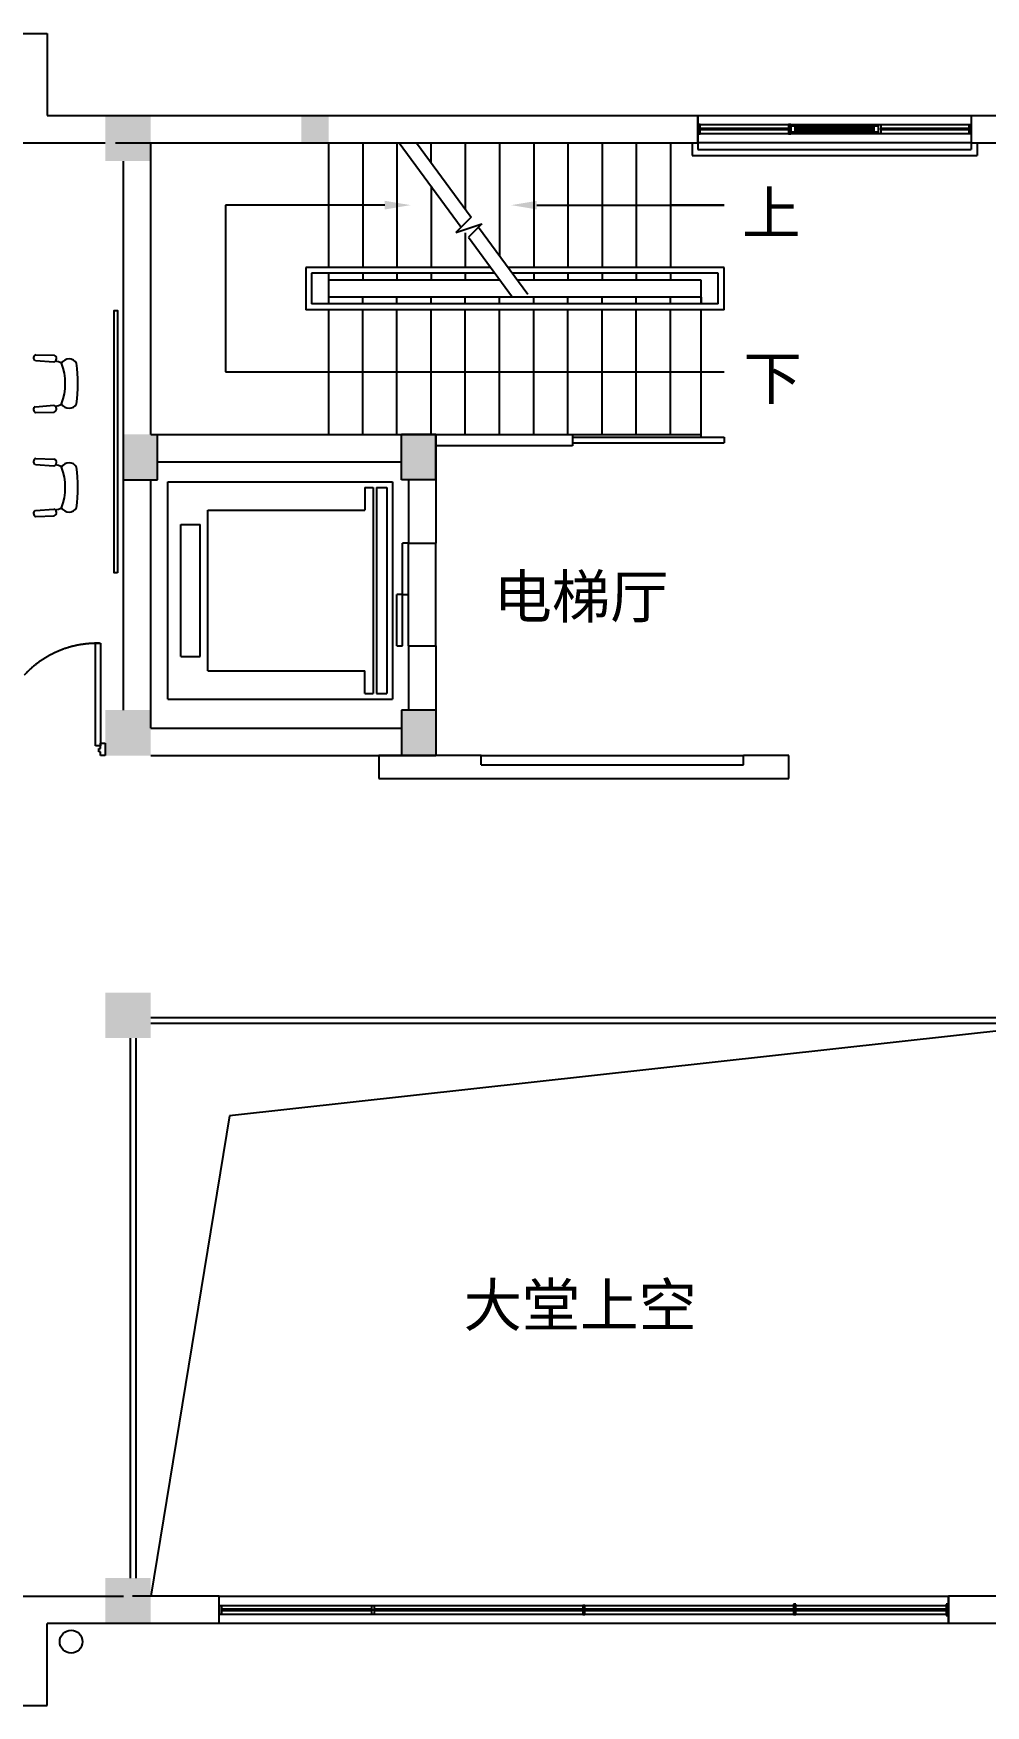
# Model space of a CAD drawing. Header units: millimetres. Extents: x 526420 to 928802, y 401925 to 509768.
# Drawn here: x 621518 to 629872, y 419097 to 433777 of the extents above; entities that cross this region are included whole.
import ezdxf
from ezdxf.enums import TextEntityAlignment as Align

# ---------------------------------------------------------------- set-up
doc = ezdxf.new("R2010")
doc.units = ezdxf.units.MM
doc.header["$LTSCALE"] = 3000
doc.header["$MEASUREMENT"] = 0
doc.linetypes.add('DASHED2', pattern=[0.375, 0.25, -0.125])
doc.layers.get('0').update_dxf_attribs({"linetype": 'CONTINUOUS'})
for name, color, linetype in [('D-WALL', 7, 'CONTINUOUS'), ('D-WINDOW', 7, 'CONTINUOUS'), ('P-DOOR', 7, 'CONTINUOUS'), ('P-FURNI-I', 7, 'CONTINUOUS'), ('P-STAIR', 7, 'CONTINUOUS'), ('P-TEXT', 7, 'CONTINUOUS'), ('P-WALL', 7, 'CONTINUOUS'), ('环控', 3, 'CONTINUOUS')]:
    doc.layers.add(name, color=color, linetype=linetype)
doc.styles.add('Arial', font='ARIAL.TTF')

msp = doc.modelspace()

# ---------------------------------------------------------------- linework, layer by layer
at = {"color": 0, "ltscale": 0.7}
for p, q in [((623867, 433057), (624107, 433057)), ((623867, 432817), (624107, 432817)), ((622307, 429857), (622607, 429857)), ((625047, 427837), (624747, 427837)), ((624747, 427837), (624747, 427437)), ((625047, 427837), (625047, 427437)), ((625047, 427437), (624747, 427437)), ((625047, 427437), (624747, 427437)), ((625047, 427437), (624747, 427437)), ((625047, 427437), (624747, 427437)), ((625047, 427437), (624747, 427437))]:
    msp.add_line(p, q, dxfattribs=at)
for points in [[(622307, 430257), (622607, 430257), (622307, 429857), (622607, 429857)], [(624747, 430257), (625047, 430257), (624747, 429857), (625047, 429857)], [(624747, 427437), (625047, 427437), (624747, 427837), (625047, 427837)]]:
    msp.add_solid(points, dxfattribs=at)
at = {"layer": 'D-WALL', "color": 0, "ltscale": 2}
for p, q in [((621397, 433777), (621637, 433777)), ((621637, 433777), (621637, 433057)), ((621637, 433057), (627347, 433057)), ((627347, 433057), (627347, 432817)), ((629747, 433057), (631057, 433057)), ((629747, 433057), (629747, 432817)), ((621397, 432817), (622147, 432817)), ((622238, 432817), (627347, 432817)), ((622547, 430257), (622547, 432817)), ((629747, 432817), (631297, 432817)), ((622307, 427837), (622307, 432657)), ((622547, 430257), (625047, 430257)), ((622607, 429857), (622607, 430257)), ((625047, 430257), (624747, 430257)), ((624747, 429857), (624747, 430257)), ((625047, 430257), (625047, 429302)), ((625047, 429857), (625047, 430257)), ((625047, 430157), (625047, 430257)), ((625047, 430257), (626247, 430257)), ((626247, 430157), (625047, 430157)), ((626247, 430257), (626247, 430157)), ((622607, 430017), (624747, 430017)), ((622547, 427677), (622547, 429857)), ((625047, 429857), (624747, 429857)), ((624807, 429857), (624807, 429302)), ((624807, 429302), (625047, 429302)), ((624807, 428402), (625047, 428402)), ((624807, 428402), (624807, 427837)), ((625047, 428402), (625047, 427517)), ((625047, 427837), (624747, 427837)), ((624747, 427837), (624747, 427437)), ((625047, 427837), (625047, 427437)), ((622547, 427677), (624747, 427677)), ((622547, 427437), (625047, 427437))]:
    msp.add_line(p, q, dxfattribs=at)
at = {"layer": 'D-WALL', "color": 0, "ltscale": 0.7}
for p, q in [((625447, 427437), (624547, 427437)), ((624547, 427437), (624547, 427237)), ((625447, 427437), (624547, 427437)), ((624547, 427437), (624547, 427237)), ((625447, 427437), (625447, 427437)), ((625447, 427437), (625447, 427437)), ((625447, 427357), (625447, 427437)), ((625447, 427357), (625447, 427437)), ((625447, 427357), (627747, 427357)), ((625447, 427357), (627747, 427357)), ((627747, 427357), (627747, 427437)), ((628147, 427437), (627747, 427437)), ((627747, 427357), (627747, 427437)), ((628147, 427437), (627747, 427437)), ((628147, 427237), (628147, 427437)), ((628147, 427237), (628147, 427437)), ((624547, 427237), (628147, 427237)), ((624547, 427237), (628147, 427237))]:
    msp.add_line(p, q, dxfattribs=at)
at = {"layer": 'D-WALL', "color": 0}
for p, q in [((621397, 420057), (622307, 420057)), ((623147, 420057), (622387, 420057)), ((623147, 419817), (623147, 420057)), ((630147, 420057), (629547, 420057)), ((629547, 419817), (629547, 420057)), ((623147, 419817), (621637, 419817)), ((621637, 419097), (621637, 419817)), ((631057, 419817), (629547, 419817)), ((621397, 419097), (621637, 419097))]:
    msp.add_line(p, q, dxfattribs=at)
msp.add_circle((621848, 419658), 100, dxfattribs=at)
for points in [[(622147, 433057), (622547, 433057), (622147, 432657), (622547, 432657)], [(622147, 427837), (622547, 427837), (622147, 427437), (622547, 427437)], [(622147, 424957), (622547, 424957), (622147, 425357), (622547, 425357)], [(622147, 420217), (622547, 420217), (622147, 419817), (622547, 419817)]]:
    msp.add_solid(points, dxfattribs=at)
at = {"layer": 'D-WALL', "color": 0, "ltscale": 0.7}
msp.add_solid([(623867, 433057), (624107, 433057), (623867, 432817), (624107, 432817)], dxfattribs=at)
at = {"layer": 'D-WINDOW', "color": 0, "ltscale": 0.7}
for p, q in [((627347, 433057), (629747, 433057)), ((627347, 432817), (627347, 433057)), ((627367, 432977), (627347, 432977)), ((627347, 432977), (627347, 432897)), ((627367, 432977), (629727, 432977)), ((627367, 432897), (627367, 432977)), ((627367, 432897), (627367, 432977)), ((627367, 432945), (628142, 432945)), ((627367, 432930), (627367, 432945)), ((628142, 432930), (627367, 432930)), ((628162, 432977), (628142, 432977)), ((628142, 432977), (628142, 432897)), ((628142, 432945), (628142, 432930)), ((628162, 432897), (628162, 432977)), ((628202, 432962), (628162, 432962)), ((628162, 432962), (628162, 432912)), ((628202, 432962), (628892, 432962)), ((628202, 432912), (628202, 432962)), ((628202, 432912), (628202, 432962)), ((628202, 432945), (628892, 432945)), ((628202, 432930), (628202, 432945)), ((628892, 432930), (628202, 432930)), ((628932, 432962), (628892, 432962)), ((628892, 432962), (628892, 432912)), ((628892, 432962), (628892, 432912)), ((628892, 432945), (628892, 432930)), ((628932, 432897), (628932, 432977)), ((628932, 432977), (628952, 432977)), ((628932, 432912), (628932, 432962)), ((628952, 432977), (628952, 432897)), ((628952, 432945), (629727, 432945)), ((628952, 432930), (628952, 432945)), ((629727, 432930), (628952, 432930)), ((629727, 432977), (629727, 432897)), ((629727, 432897), (629727, 432977)), ((629727, 432977), (629747, 432977)), ((629727, 432945), (629727, 432930)), ((629747, 433057), (629747, 432817)), ((629747, 432977), (629747, 432897)), ((627347, 432897), (627367, 432897)), ((629747, 432817), (627347, 432817)), ((629727, 432897), (627367, 432897)), ((628142, 432897), (628162, 432897)), ((628162, 432912), (628202, 432912)), ((628892, 432912), (628202, 432912)), ((628892, 432912), (628932, 432912)), ((628952, 432897), (628932, 432897)), ((629747, 432897), (629727, 432897)), ((623147, 419817), (623147, 420057)), ((623147, 420057), (629547, 420057)), ((629547, 420057), (629547, 419817)), ((623147, 419977), (623167, 419977)), ((623147, 419897), (623147, 419977)), ((623167, 419897), (623147, 419897)), ((623167, 419897), (623167, 419977)), ((623167, 419977), (629527, 419977)), ((623167, 419977), (623167, 419897)), ((623167, 419930), (623167, 419945)), ((623167, 419945), (624487, 419945)), ((624487, 419930), (623167, 419930)), ((629527, 419897), (623167, 419897)), ((624487, 419977), (624507, 419977)), ((624487, 419897), (624487, 419977)), ((624487, 419945), (624487, 419930)), ((624507, 419897), (624487, 419897)), ((624507, 419977), (624507, 419897)), ((624507, 419930), (624507, 419945)), ((624507, 419945), (626337, 419945)), ((626337, 419930), (624507, 419930)), ((626357, 419977), (626337, 419977)), ((626337, 419977), (626337, 419897)), ((626337, 419945), (626337, 419930)), ((626337, 419897), (626357, 419897)), ((626357, 419897), (626357, 419977)), ((626357, 419930), (626357, 419945)), ((626357, 419945), (628187, 419945)), ((628187, 419930), (626357, 419930)), ((628207, 419987), (628187, 419987)), ((628187, 419987), (628187, 419897)), ((628187, 419945), (628187, 419930)), ((628187, 419897), (628207, 419897)), ((628207, 419897), (628207, 419987)), ((628207, 419930), (628207, 419945)), ((628207, 419945), (629527, 419945)), ((629527, 419930), (628207, 419930)), ((629547, 419987), (629527, 419987)), ((629527, 419987), (629527, 419887)), ((629527, 419977), (629527, 419897)), ((629527, 419945), (629527, 419930)), ((629527, 419887), (629547, 419887)), ((629547, 419887), (629547, 419987)), ((629547, 419817), (623147, 419817))]:
    msp.add_line(p, q, dxfattribs=at)
at = {"layer": 'P-DOOR', "color": 0, "ltscale": 0.7}
for p, q in [((624757, 428402), (624757, 429302)), ((624807, 429302), (624757, 429302)), ((624807, 428402), (624807, 429302)), ((625047, 428402), (625047, 429302)), ((624707, 428402), (624707, 428852)), ((624747, 428852), (624707, 428852)), ((624747, 428852), (624807, 428852)), ((624707, 428402), (624757, 428402))]:
    msp.add_line(p, q, dxfattribs=at)
at = {"layer": 'P-DOOR', "color": 0}
for p, q in [((622062, 427523), (622062, 428423)), ((622062, 428423), (622107, 428423)), ((622107, 428423), (622107, 427523)), ((622107, 427523), (622062, 427523))]:
    msp.add_line(p, q, dxfattribs=at)
at = {"layer": 'P-DOOR', "color": 0, "linetype": 'DASHED2'}
msp.add_arc((622075, 427554), 869, 87.9173, 182.0827, dxfattribs=at)
at = {"layer": 'P-FURNI-I', "color": 0, "ltscale": 0.7}
for p, q in [((627297, 432817), (627297, 432707)), ((627347, 432817), (627347, 432757)), ((629747, 432817), (629747, 432757)), ((629797, 432817), (629797, 432707)), ((627297, 432707), (629797, 432707)), ((627347, 432757), (629747, 432757)), ((625447, 427437), (627747, 427437))]:
    msp.add_line(p, q, dxfattribs=at)
at = {"layer": 'P-FURNI-I', "color": 0}
for p, q in [((621518, 430915), (621524, 430914)), ((621534, 430906), (621695, 430893)), ((621537, 430957), (621700, 430953)), ((621518, 430491), (621524, 430492)), ((621518, 430491), (621524, 430492)), ((621534, 430500), (621695, 430513)), ((621537, 430448), (621700, 430453)), ((621518, 430003), (621524, 430003)), ((621518, 430003), (621524, 430003)), ((621534, 429994), (621695, 429981)), ((621537, 430046), (621700, 430041)), ((621518, 429580), (621524, 429580)), ((621534, 429588), (621695, 429602)), ((621537, 429537), (621700, 429541))]:
    msp.add_line(p, q, dxfattribs=at)
at = {"layer": 'P-FURNI-I', "color": 0, "ltscale": 2}
for p, q in [((630147, 425037), (623239, 424276)), ((623239, 424276), (622547, 420057))]:
    msp.add_line(p, q, dxfattribs=at)
at = {"layer": 'P-FURNI-I', "color": 0}
for centre, radius, start, end in [((621546, 430931), 27.9, 108.7162, 243.9569), ((621688, 430924), 31.7, 282.8663, 67.8436), ((621686, 430724), 177, 63.7878, 82.6653), ((621830, 430843), 76.4, 30.3927, 149.6073), ((621294, 430703), 503, 339.209, 20.791), ((620524, 430703), 1384, 352.5907, 7.4093), ((621546, 430475), 27.9, 116.0431, 251.2838), ((621688, 430482), 31.7, 292.1564, 77.1337), ((621686, 430680), 177, 278.0952, 296.382), ((621830, 430563), 76.4, 210.3927, 329.6073), ((621546, 430019), 27.9, 108.7162, 243.9569), ((621688, 430012), 31.7, 282.8663, 67.8436), ((621686, 429815), 177, 63.618, 81.9048), ((621830, 429931), 76.4, 30.3927, 149.6073), ((621294, 429791), 503, 339.209, 20.791), ((620524, 429791), 1384, 352.5907, 7.4093), ((621546, 429563), 27.9, 116.0431, 251.2838), ((621688, 429571), 31.7, 292.1564, 77.1337), ((621686, 429770), 177, 277.3347, 296.2122), ((621830, 429652), 76.4, 210.3927, 329.6073)]:
    msp.add_arc(centre, radius, start, end, dxfattribs=at)
at = {"layer": 'P-STAIR', "color": 0}
for p, q in [((624107, 432817), (624107, 431722)), ((624407, 432817), (624407, 431722)), ((624707, 432817), (624707, 431722)), ((624727, 432817), (625270, 432076)), ((624880, 432817), (625359, 432165)), ((625003, 432817), (625003, 432645)), ((625307, 432817), (625307, 432236)), ((625607, 432817), (625607, 431827)), ((625907, 432817), (625907, 431722)), ((626207, 432817), (626207, 431722)), ((626507, 432817), (626507, 431722)), ((626807, 432817), (626807, 431722)), ((627107, 432817), (627107, 431722)), ((625007, 432435), (625007, 431722)), ((625359, 432165), (625223, 432030)), ((625223, 432030), (625451, 432105)), ((625451, 432105), (625334, 431989)), ((625423, 432077), (625856, 431487)), ((625307, 432026), (625307, 431722)), ((625334, 431989), (625720, 431462)), ((625530, 431722), (623907, 431722)), ((623907, 431722), (623907, 431352)), ((625566, 431672), (623957, 431672)), ((623957, 431672), (623957, 431402)), ((624107, 431672), (624107, 431402)), ((625610, 431612), (624107, 431612)), ((624407, 431672), (624407, 431612)), ((624707, 431672), (624707, 431612)), ((625007, 431672), (625007, 431612)), ((625307, 431672), (625307, 431612)), ((627577, 431722), (625683, 431722)), ((627527, 431672), (625720, 431672)), ((627377, 431612), (625764, 431612)), ((625907, 431672), (625907, 431612)), ((626207, 431672), (626207, 431612)), ((626507, 431672), (626507, 431612)), ((626807, 431672), (626807, 431612)), ((627107, 431672), (627107, 431612)), ((627377, 431402), (627377, 431612)), ((627527, 431402), (627527, 431672)), ((627577, 431352), (627577, 431722)), ((627377, 431462), (624107, 431462)), ((624407, 431402), (624407, 431462)), ((624707, 431402), (624707, 431462)), ((625007, 431402), (625007, 431462)), ((625307, 431402), (625307, 431462)), ((625607, 431402), (625607, 431462)), ((625907, 431402), (625907, 431462)), ((626207, 431402), (626207, 431462)), ((626507, 431402), (626507, 431462)), ((626807, 431402), (626807, 431462)), ((627107, 431402), (627107, 431462)), ((627377, 431462), (627377, 431402)), ((627577, 431352), (623907, 431352)), ((627527, 431402), (623957, 431402)), ((624107, 431352), (624107, 430257)), ((624407, 430257), (624407, 431352)), ((624707, 430257), (624707, 431352)), ((625007, 430257), (625007, 431352)), ((625307, 430257), (625307, 431352)), ((625607, 430257), (625607, 431352)), ((625907, 430257), (625907, 431352)), ((626207, 430257), (626207, 431352)), ((626507, 430257), (626507, 431352)), ((626807, 430257), (626807, 431352)), ((627107, 430257), (627107, 431352)), ((627377, 430232), (627377, 431352)), ((626247, 430257), (627377, 430257)), ((626247, 430232), (627577, 430232)), ((626247, 430182), (627577, 430182)), ((627577, 430232), (627577, 430182)), ((622697, 427932), (622697, 429842)), ((622697, 429842), (624667, 429842)), ((624667, 429842), (624667, 427932)), ((624425, 429792), (624425, 429592)), ((624425, 429792), (624497, 429792)), ((624497, 429792), (624497, 427982)), ((624527, 429792), (624527, 427982)), ((624527, 429792), (624617, 429792)), ((624617, 429792), (624617, 427982)), ((623047, 429592), (624425, 429592)), ((623047, 428182), (623047, 429592)), ((622810, 429467), (622979, 429467)), ((622810, 428307), (622810, 429467)), ((622979, 428307), (622979, 429467)), ((622810, 428307), (622979, 428307)), ((623047, 428182), (624425, 428182)), ((624425, 427982), (624425, 428182)), ((622697, 427932), (624667, 427932)), ((624425, 427982), (624497, 427982)), ((624527, 427982), (624617, 427982)), ((622547, 425137), (630147, 425137)), ((622547, 425087), (630147, 425087)), ((622367, 424957), (622367, 420217)), ((622417, 424957), (622417, 420217))]:
    msp.add_line(p, q, dxfattribs=at)
at = {"layer": 'P-TEXT', "color": 0}
for p, q in [((624602, 432270), (623202, 432270)), ((623202, 432270), (623202, 430805)), ((624600, 432270), (623202, 432270)), ((623202, 432270), (623202, 430805)), ((625934, 432270), (627578, 432270)), ((627578, 432270), (627107, 432270)), ((623202, 430805), (627578, 430805))]:
    msp.add_line(p, q, dxfattribs=at)
for points in [[(624600, 432308), (624825, 432270), (624600, 432233)], [(624602, 432307), (624827, 432270), (624602, 432232)], [(625934, 432232), (625709, 432270), (625934, 432307)]]:
    msp.add_solid(points, dxfattribs=at)
at = {"layer": 'P-WALL', "color": 0, "ltscale": 2}
for p, q in [((622092, 427470), (622092, 427500)), ((622092, 427500), (622107, 427500)), ((622107, 427500), (622107, 427545)), ((622107, 427545), (622147, 427545)), ((622147, 427545), (622147, 427437)), ((622147, 427545), (622147, 427545)), ((622107, 427470), (622092, 427470)), ((622107, 427437), (622107, 427470)), ((622147, 427437), (622107, 427437))]:
    msp.add_line(p, q, dxfattribs=at)
at = {"layer": '环控', "color": 0, "ltscale": 0.7}
msp.add_lwpolyline([(622254, 429042), (622227, 429042), (622227, 431344), (622254, 431344)], close=True, dxfattribs=at)

# ---------------------------------------------------------------- texts
at = {"layer": 'P-TEXT', "color": 0, "style": 'Arial'}
for s, p in [('上', (628248, 432014)), ('下', (628259, 430565))]:
    msp.add_text(s, height=375, dxfattribs=at).set_placement(p, align=Align.RIGHT)
for s, p in [('电梯厅', (625555, 428646)), ('大堂上空', (625292, 422426))]:
    msp.add_text(s, height=375, dxfattribs=at).set_placement(p)

doc.saveas('drawing.dxf')
